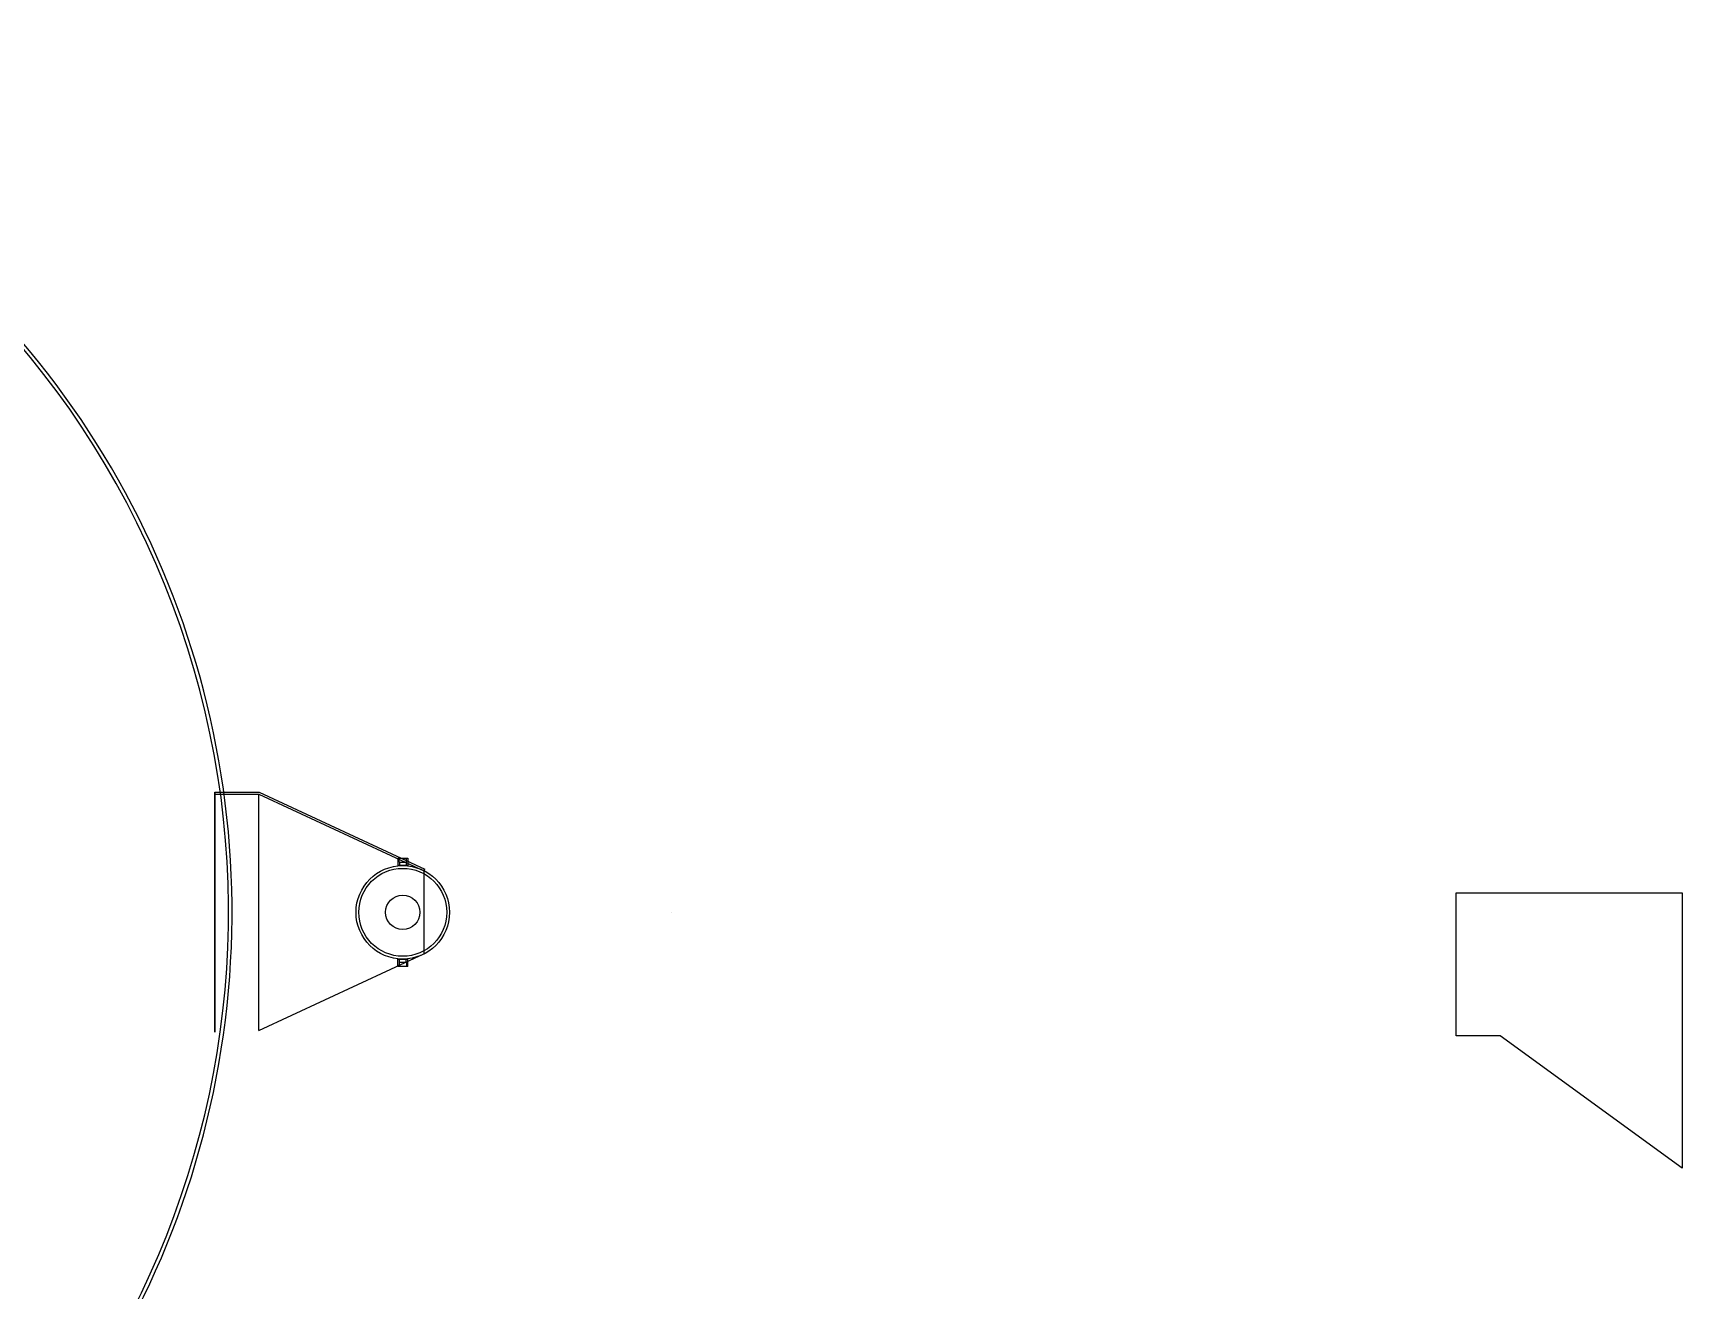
# Model space of a CAD drawing. Extents: x -1889 to 1550, y -1971 to 1122.
# Drawn here: x 1325.2 to 1550.2, y -829.3 to -657.8 of the extents above; entities that cross this region are included whole.
import ezdxf

# ---------------------------------------------------------------- set-up
doc = ezdxf.new("R2010")
doc.units = 0
doc.header["$LTSCALE"] = 12
doc.header["$MEASUREMENT"] = 0
for name, color, linetype in [('10 PIPE', 7, 'CONTINUOUS'), ('3-4-THRDCPLG', 14, 'CONTINUOUS'), ('COVER', 3, 'CONTINUOUS'), ('SHELL', 40, 'CONTINUOUS'), ('TEXT', 4, 'CONTINUOUS')]:
    doc.layers.add(name, color=color, linetype=linetype)

# ---------------------------------------------------------------- blocks, each defined once
blk = doc.blocks.new('A$Cff0bea57')
at = {"layer": '3-4-THRDCPLG'}
for p, q in [((-0.69, 1), (-0.69, 0)), ((-0.69, 1), (0.69, 1)), ((0.69, 0), (-0.69, 0)), ((-0.51, 0.45), (-0.53, 1)), ((-0.51, 0.45), (0.51, 0.45)), ((-0.46, 0.45), (-0.46, 0)), ((0.46, 0.45), (0.46, 0)), ((0.51, 0.45), (0.53, 1)), ((0.69, 1), (0.69, 0))]:
    blk.add_line(p, q, dxfattribs=at)

msp = doc.modelspace()

# ---------------------------------------------------------------- linework, layer by layer
at = {"layer": '10 PIPE'}
msp.add_circle((1375.68198, -777.76417), 6, dxfattribs=at)
at = {"layer": 'COVER'}
for p, q in [((1350.05698, -761.38917), (1356.11744, -761.38917)), ((1350.05698, -761.63917), (1356.05698, -761.63917)), ((1356.05698, -761.63917), (1378.57906, -772.0805)), ((1356.10727, -761.38693), (1378.68421, -771.85369)), ((1378.57906, -772.0805), (1378.68421, -771.85369))]:
    msp.add_line(p, q, dxfattribs=at)
at = {"layer": 'COVER', "extrusion": (0, -1, 6.12323e-17)}
msp.add_line((1378.57906, -783.44784), (1378.57906, -783.44784, -37.54067), dxfattribs=at)
at = {"layer": 'COVER'}
msp.add_circle((1375.68198, -777.76417), 2.34375, dxfattribs=at)
at = {"layer": 'SHELL'}
for points in [[(1277.34504, -889.02623, 1), (1187.43946, -666.50211), (942.66292, -765.39825, 1), (1032.5685, -987.92237)], [(1277.15774, -888.56264, 1), (1187.62676, -666.9657), (942.85022, -765.86184, 1), (1032.3812, -987.45878)]]:
    msp.add_lwpolyline(points, format="xyb", close=True, dxfattribs=at)
at = {"layer": 'TEXT'}
for p, q in [((1356.05698, -793.88917, -19.5), (1356.05698, -761.63917, -19.5)), ((1412.37332, -777.76417, 25.26862), (1412.37332, -777.76417, -52.6871))]:
    msp.add_line(p, q, dxfattribs=at)
at = {"layer": 'TEXT', "extrusion": (-0.625181, 0, -0.78048)}
for p, q in [((1356.05698, -761.63917, -19.5), (1378.57906, -772.0805, -37.54067)), ((1378.57906, -772.0805, -37.54067), (1378.57906, -783.44784, -37.54067)), ((1356.05698, -793.88917, -19.5), (1378.57906, -783.44784, -37.54067))]:
    msp.add_line(p, q, dxfattribs=at)
at = {"layer": 'TEXT', "extrusion": (-3.63798e-12, -1.83697e-16, -1), "elevation": 18.77033}
msp.add_lwpolyline([(-1519.37848, -775.11884), (-1525.37848, -775.11884), (-1550.20318, -775.11884), (-1550.20318, -812.6595), (-1525.37848, -794.61884), (-1519.37848, -794.61884)], close=True, dxfattribs=at)
at = {"layer": 'TEXT'}
msp.add_polyline3d([(1350.05698, -794.13917, -19.75), (1350.05698, -761.38917, -19.75), (1350.05698, -761.38917, 0.25), (1350.05698, -794.13917, 0.25)], close=True, dxfattribs=at)
msp.add_circle((1375.68198, -777.76417), 6.375, dxfattribs=at)

# ---------------------------------------------------------------- block references
at = {"layer": 'COVER'}
msp.add_blockref('A$Cff0bea57', (1375.68198, -771.38917), dxfattribs=at)
at = {"layer": 'COVER', "rotation": 180}
msp.add_blockref('A$Cff0bea57', (1375.68198, -784.13917), dxfattribs=at)

doc.saveas('drawing.dxf')
